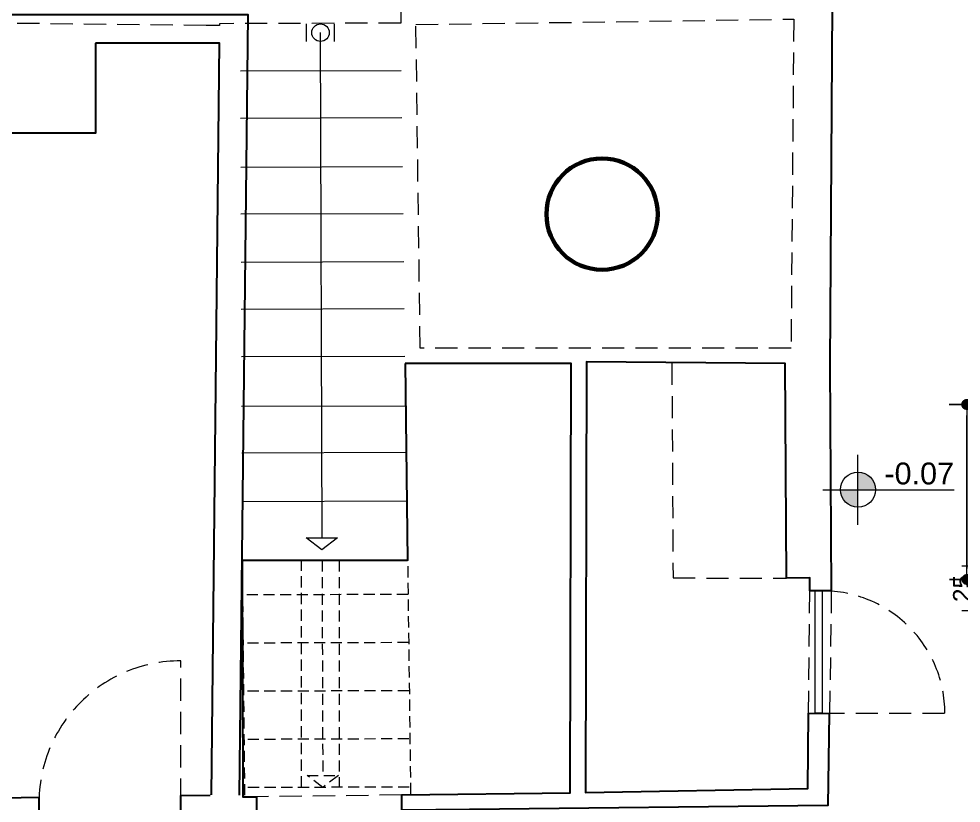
# Model space of a CAD drawing. Header units: centimetres. Extents: x 5488 to 20269, y -31398 to -19684.
# Drawn here: x 16805 to 17344, y -22812 to -22364 of the extents above; entities that cross this region are included whole.
import ezdxf
from ezdxf.enums import TextEntityAlignment as Align

# ---------------------------------------------------------------- set-up
doc = ezdxf.new("R2010")
doc.units = ezdxf.units.CM
doc.header["$PDMODE"] = 1
doc.linetypes.add('( Hidden )', pattern=[0.375, 0.25, -0.125])
doc.linetypes.add('HIDDEN', pattern=[9.525, 6.35, -3.175])
doc.layers.add('CRC_KONTROL', color=10, linetype='Continuous', lineweight=60, plot=False)
for name, color, linetype, lineweight in [('CRC_plan_kot', 4, 'Continuous', 20), ('CRC_plan_kot_isim', 3, 'Continuous', 20), ('xxx_Auto_DIMENSION_INTERIOR', 33, 'Continuous', 0), ('xxx_Auto_Duvar_Duvar Gorunus 02', 251, 'Continuous', 9), ('xxx_Auto_Duvar_Duvar Plan Kesit', 7, 'Continuous', 30), ('xxx_Auto_Merdiven_Merdiven', 163, 'Continuous', 15), ('xxx_Auto_Tefris_Silik', 252, 'Continuous', 13), ('xxx_Auto_Tefris_Tefris', 32, 'Continuous', 15), ('xxx_Auto_Yardimci_Yazi', 7, 'Continuous', 9)]:
    doc.layers.add(name, color=color, linetype=linetype, lineweight=lineweight)
doc.styles.add('a_Arial-50', font='arial.ttf', dxfattribs={"height": 0.125})
doc.styles.add('AUTOBAN', font='')
doc.styles.get('AUTOBAN').set_extended_font_data('Helvetica Normal Tr')
doc.dimstyles.new('AUTO_DIM_1-50', dxfattribs={"dimtxt": 10, "dimasz": 6.25, "dimexe": 10, "dimexo": 10, "dimgap": 5, "dimtad": 1, "dimdec": 0, "dimzin": 0, "dimdsep": 46, "dimtxsty": 'AUTOBAN', "dimblk": 'DOT', "dimcen": 5, "dimclrd": 256, "dimclre": 256, "dimclrt": 256, "dimadec": 0, "dimazin": 0, "dimtfac": 1, "dimtdec": 0, "dimtix": 1, "dimtofl": 0, "dimtmove": 1, "dimatfit": 3, "dimfxl": 15, "dimfxlon": 1, "dimtolj": 1, "dimtzin": 0, "dimlwd": -1, "dimlwe": -1, "dimarcsym": 0})

# ---------------------------------------------------------------- blocks, each defined once
blk = doc.blocks.new('level_50')
for points in [[(10, 0, 0.414214), (0, 10), (0, 0)], [(0, 0), (-10, 0, 0.414214), (0, -10)]]:
    blk.add_hatch(color=256).paths.add_polyline_path(points)
for p, q in [((0, 0), (0, 20)), ((-20, 0), (0, 0)), ((0, -20), (0, 0)), ((0, 0), (55, 0))]:
    blk.add_line(p, q)
blk.add_circle((0, 0), 10)
blk = doc.blocks.new('level')
blk.add_blockref('level_50', (0, 0))
at = {"layer": 'xxx_Auto_Yardimci_Yazi', "style": 'a_Arial-50'}
blk.add_attdef('LEVEL', text='', height=12.5, dxfattribs=at).set_placement((35, 3), align=Align.CENTER)
blk = doc.blocks.new('PLAN KOT')
at = {"layer": 'CRC_plan_kot'}
ref = blk.add_blockref('level', (-1660.1, 2032.82), dxfattribs=at)
ref.add_attrib('LEVEL', '-0.07', dxfattribs={"layer": 'CRC_plan_kot_isim', "height": 12.5, "style": 'a_Arial-50'}).set_placement((-1625.1, 2035.82), align=Align.CENTER)
blk = doc.blocks.new('_DOT')
at = {"color": 0, "linetype": 'ByBlock', "lineweight": 0}
blk.add_line((-0.5, 0), (-1, 0), dxfattribs=at)
at = {"linetype": 'ByBlock', "lineweight": 0, "const_width": 0.5}
blk.add_lwpolyline([(-0.25, 0, 1), (0.25, 0, 1)], format="xyb", close=True, dxfattribs=at)
blk = doc.blocks.new('*D205')
at = {"layer": 'Defpoints', "color": 0, "linetype": '( Hidden )', "ltscale": 30, "transparency": 16777216}
for p in [(17354.01, -22676.83), (17361.77, -22676.83), (17361.77, -22702.2)]:
    blk.add_point(p, dxfattribs=at)
at = {"layer": 'xxx_Auto_Duvar_Duvar Gorunus 02', "ltscale": 30, "transparency": 16777216}
for p, q in [((17354.01, -22670.58), (17354.01, -22664.33)), ((17354.01, -22676.83), (17344.01, -22676.83)), ((17354.01, -22702.2), (17344.01, -22702.2)), ((17354.01, -22708.45), (17354.01, -22714.7))]:
    blk.add_line(p, q, dxfattribs=at)
at = {"layer": 'xxx_Auto_Duvar_Duvar Gorunus 02', "linetype": '( Hidden )', "ltscale": 30, "transparency": 16777216, "xscale": 6.25, "yscale": 6.25, "zscale": 6.25}
for p, rotation in [((17354.01, -22676.83), 270), ((17354.01, -22702.2), 90)]:
    blk.add_blockref('_DOT', p, dxfattribs=dict(at, rotation=rotation))
at = {"layer": 'xxx_Auto_Duvar_Duvar Gorunus 02', "linetype": '( Hidden )', "ltscale": 30, "transparency": 16777216, "insert": (17344.01, -22689.51), "char_height": 10, "attachment_point": 5, "rotation": 90, "style": 'AUTOBAN'}
blk.add_mtext('\\A1;25', dxfattribs=at)
blk = doc.blocks.new('*D204')
at = {"transparency": 16777216}
for p, q in [((17353.86, -22584.34), (17336.74, -22584.37)), ((17346.87, -22678.1), (17346.74, -22590.6)), ((17354.01, -22684.34), (17336.88, -22684.36))]:
    blk.add_line(p, q, dxfattribs=at)
at = {"layer": 'Defpoints', "color": 0, "transparency": 16777216}
for p in [(17346.74, -22584.35), (17363.86, -22584.33), (17364.01, -22684.32)]:
    blk.add_point(p, dxfattribs=at)
at = {"transparency": 16777216, "xscale": 6.25, "yscale": 6.25, "zscale": 6.25}
for p, rotation in [((17346.74, -22584.35), 90.0836130230831), ((17346.88, -22684.35), 270.0836130230831)]:
    blk.add_blockref('_DOT', p, dxfattribs=dict(at, rotation=rotation))
at = {"transparency": 16777216, "insert": (17356.81, -22634.34), "char_height": 10, "attachment_point": 5, "rotation": 270.0836, "style": 'AUTOBAN'}
blk.add_mtext('\\A1;100', dxfattribs=at)

msp = doc.modelspace()

# ---------------------------------------------------------------- linework, layer by layer
at = {"layer": 'CRC_KONTROL'}
msp.add_circle((17138.46, -22475.55), 31.81, dxfattribs=at)
msp.add_circle((17138.46, -22475.55), 31.81, dxfattribs=at)
at = {"layer": 'xxx_Auto_Duvar_Duvar Plan Kesit'}
for points in [[(17270.81, -22209.63), (17268.48, -22561.21), (17269.42, -22690.85), (17257.09, -22690.94), (17257.16, -22683.49), (17243.77, -22683.65), (17243.1, -22561), (17129.66, -22560.05), (17128.97, -22806.1), (17255.98, -22803.78), (17256.4, -22760.74), (17268.24, -22760.91), (17267.47, -22813.51), (17062.78, -22815.77), (17024.13, -22816.27), (17024.02, -22807.52), (17120.21, -22806.32), (17120.9, -22560.99), (17026.05, -22560.99)], [(16931.41, -22807.68), (16936.24, -22361.71), (16314.35, -22361.71)], [(16849.1, -22377.79), (16849.1, -22429.37), (16733.96, -22429.22), (16733.72, -22375.72)], [(16915.33, -22807.51), (16919.98, -22377.79), (16849.1, -22377.79)], [(17026.05, -22560.99), (17027.37, -22673.54)], [(17027.37, -22673.54), (16932.86, -22673.54), (16933.3, -22808.66), (16941.08, -22808.56), (16941.08, -22817.34), (16897.85, -22817.9), (16897.85, -22807.86), (16914.66, -22807.63)]]:
    msp.add_lwpolyline(points, dxfattribs=at)
msp.add_lwpolyline([(16764.19, -22787.52), (16754.99, -22787.52), (16755.41, -22822.97), (16764.7, -22822.97), (16764.69, -22819.1), (16800.34, -22819.16), (16816.85, -22818.94), (16816.85, -22808.94), (16765.52, -22809.89)], close=True, dxfattribs=at)
at = {"layer": 'xxx_Auto_Merdiven_Merdiven'}
for points in [[(16969.65, -22376.82), (16969.65, -22366.82)], [(16985.62, -22376.82), (16985.62, -22366.82)], [(16977.49, -22371.82), (16978.46, -22660.59)], [(17023.72, -22393.57), (16931.9, -22393.87)], [(17024.08, -22420.61), (16932, -22420.92)], [(17024.44, -22448.51), (16932.09, -22448.82)], [(17024.79, -22475.35), (16932.18, -22475.66)], [(17025.15, -22502.85), (16932.27, -22503.16)], [(17025.5, -22529.7), (16932.36, -22530.02)], [(17025.85, -22556.85), (16932.45, -22557.16)], [(17026.22, -22585.23), (16932.55, -22585.54)], [(17026.58, -22611.85), (16932.64, -22612.17)], [(17026.91, -22639.59), (16932.72, -22639.9)], [(16978.48, -22667.37), (16978.48, -22667.47)]]:
    msp.add_lwpolyline(points, dxfattribs=at)
msp.add_lwpolyline([(16978.42, -22667.42), (16969.48, -22660.59), (16987.37, -22660.59)], close=True, dxfattribs=at)
at = {"layer": 'xxx_Auto_Merdiven_Merdiven', "linetype": 'HIDDEN'}
for points in [[(17027.29, -22667.3), (17029.12, -22807.46)], [(16966.72, -22803.19), (16966.72, -22673.54)], [(16978.5, -22673.54), (16978.92, -22796.33)], [(16988.35, -22673.54), (16988.35, -22803.12)], [(16932.91, -22677.53), (16934.23, -22808.21)], [(17027.62, -22692.89), (16932.91, -22693.21)], [(17027.98, -22720.42), (16933, -22720.73)], [(17028.08, -22747.94), (16933.09, -22748.26)], [(17028.17, -22775.46), (16933.19, -22775.78)], [(17028.26, -22802.99), (16933.28, -22803.31)]]:
    msp.add_lwpolyline(points, dxfattribs=at)
msp.add_lwpolyline([(16978.94, -22803.15), (16970, -22796.33), (16987.88, -22796.33)], close=True, dxfattribs=at)
at = {"layer": 'xxx_Auto_Merdiven_Merdiven'}
msp.add_circle((16977.64, -22371.82), 5, dxfattribs=at)
at = {"layer": 'xxx_Auto_Tefris_Silik', "linetype": 'HIDDEN', "ltscale": 2}
for points in [[(17062.71, -22178.37), (17062.71, -22356.78), (17023.44, -22357.34), (17023.44, -22366.37), (16919.98, -22366.72), (16919.98, -22367.79), (16912.33, -22367.79), (16733.83, -22365.72), (16596.3, -22364.23), (16509.32, -22366.8), (16318.09, -22365.38), (16315.09, -22755.71), (16322.3, -22755.71)], [(17246.4, -22552.23), (17034.55, -22552.23), (17032.14, -22367.21), (17247.97, -22364.13), (17246.4, -22552.23)], [(17178.33, -22560.46), (17179, -22683.46), (17243.77, -22683.65)], [(17256.4, -22760.74), (17257.09, -22690.94)], [(17256.4, -22760.74), (17257.09, -22690.94)], [(17269.42, -22690.85), (17268.4, -22760.92)], [(17269.42, -22690.85), (17268.4, -22760.92)], [(17024.02, -22807.52), (16934.18, -22808.65)]]:
    msp.add_lwpolyline(points, dxfattribs=at)
for points in [[(17264.28, -22760.83), (17334.28, -22760.83, 0.414214), (17264.28, -22690.83)], [(16897.85, -22810.88), (16897.85, -22730.88, 0.411633), (16816.85, -22810.88)]]:
    msp.add_lwpolyline(points, format="xyb", dxfattribs=at)
at = {"layer": 'xxx_Auto_Tefris_Tefris'}
msp.add_lwpolyline([(17264.28, -22760.83), (17260.28, -22760.83), (17260.28, -22690.83), (17264.28, -22690.83)], close=True, dxfattribs=at)

# ---------------------------------------------------------------- block references
at = {"layer": 'xxx_Auto_DIMENSION_INTERIOR'}
msp.add_blockref('PLAN KOT', (18944.73, -24665.85), dxfattribs=at)

# ---------------------------------------------------------------- dimensions: what is measured, and where the dimension line sits
dim = msp.add_aligned_dim(p1=(17364.01, -22684.32), p2=(17363.86, -22584.33), distance=17.13, dimstyle='AUTO_DIM_1-50')
dim.commit()
dim.dimension.update_dxf_attribs({"geometry": '*D204', "text_midpoint": (17356.81, -22634.34)})
at = {"layer": 'xxx_Auto_Duvar_Duvar Gorunus 02', "color": 6, "linetype": '( Hidden )', "ltscale": 30}
dim = msp.add_aligned_dim(p1=(17361.77, -22702.2), p2=(17361.77, -22676.83), distance=7.76, dimstyle='AUTO_DIM_1-50', dxfattribs=at)
dim.commit()
dim.dimension.update_dxf_attribs({"geometry": '*D205', "text_midpoint": (17344.01, -22689.51)})

doc.saveas('drawing.dxf')
